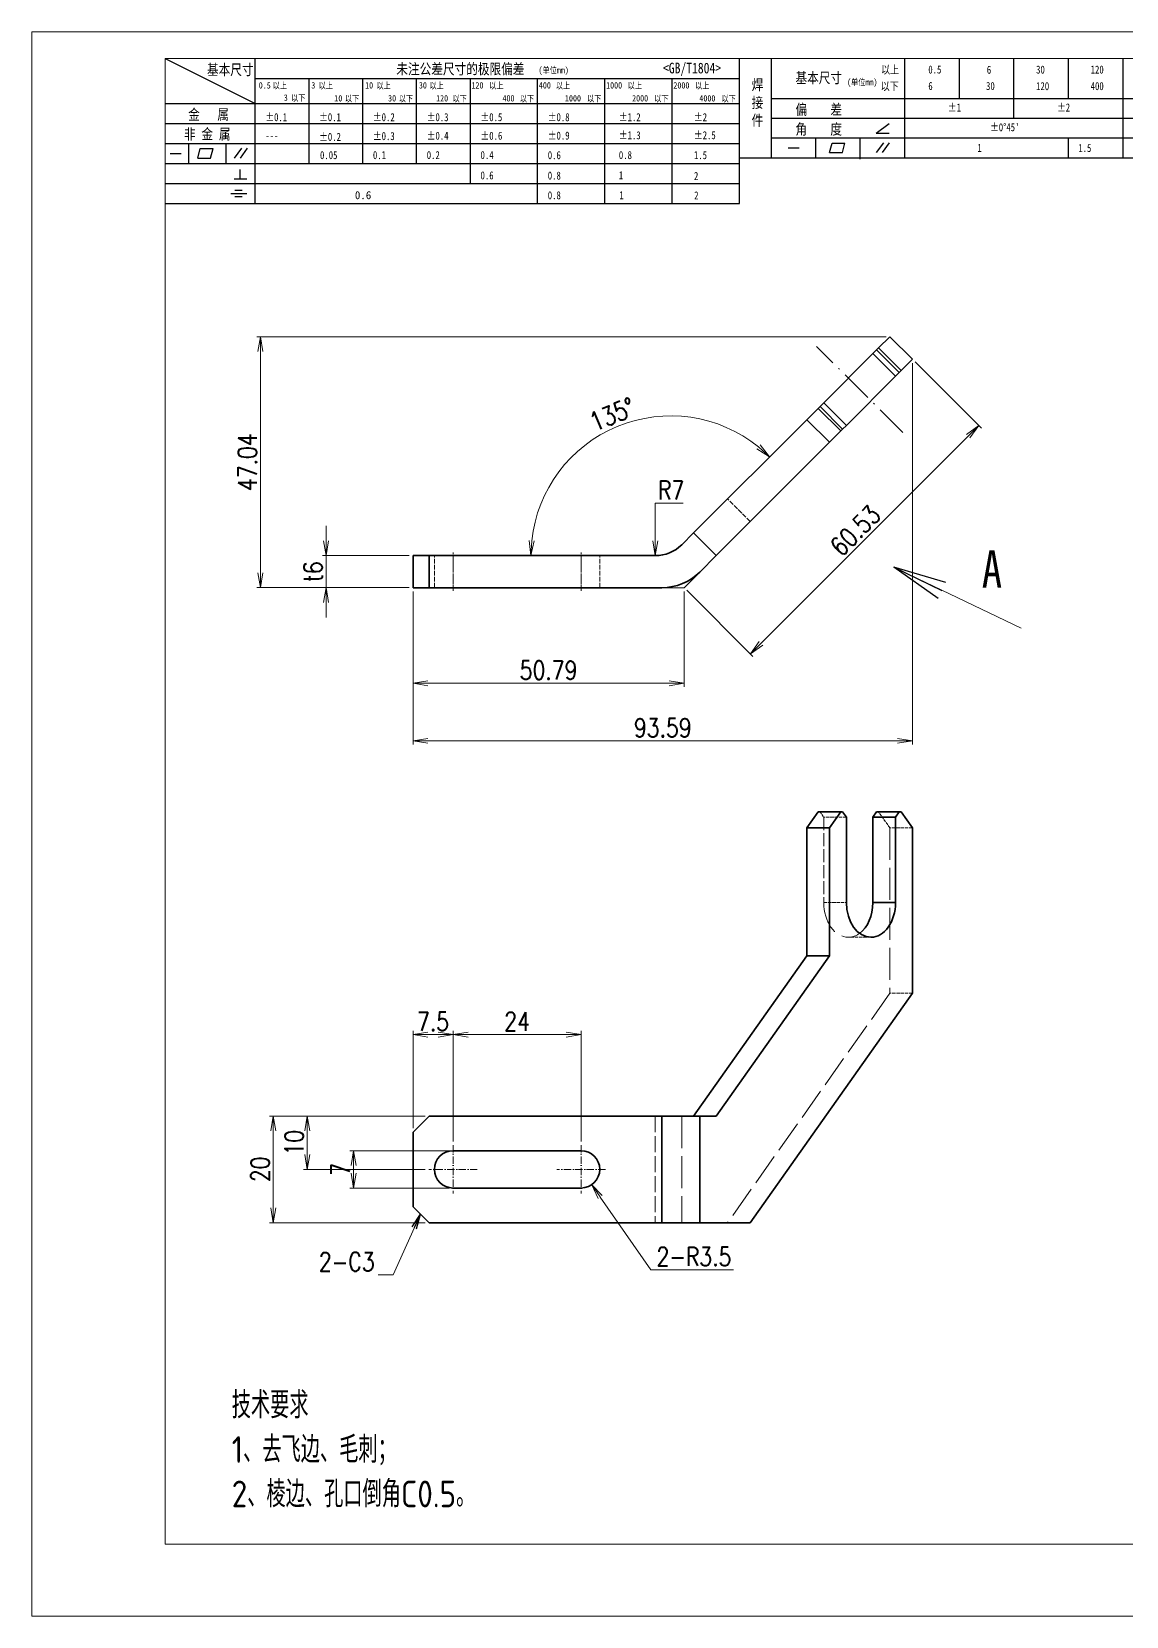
# Model space of a CAD drawing. Header units: millimetres. Extents: x -50143 to 104182, y -50696 to 54072.
# Drawn here: x -43484.2 to -43279.1, y 48679.2 to 48976.2 of the extents above; entities that cross this region are included whole.
import ezdxf
from ezdxf.enums import TextEntityAlignment as Align

# ---------------------------------------------------------------- set-up
doc = ezdxf.new("R2010")
doc.units = ezdxf.units.MM
doc.header["$LTSCALE"] = 0.5
for name, pattern in [('AM_ISO02W050x2', [3.75, 3, -0.75]), ('AM_ISO08W050x2', [9, 6, -0.75, 1.5, -0.75]), ('AM_ISO09W050', [22.5, 12, -1.5, 3, -1.5, 3, -1.5]), ('DASHDOT', [18.5, 12, -3, 0.5, -3]), ('DASHED', [15, 12, -3])]:
    doc.linetypes.add(name, pattern=pattern)
for name, color, linetype, lineweight in [('DIM', 3, 'Continuous', 13), ('中心线', 2, 'AM_ISO08W050x2', 18), ('双点划线', 6, 'AM_ISO09W050', 18), ('图框', 7, 'Continuous', 18), ('标注线', 3, 'Continuous', 18), ('粗实线', 7, 'Continuous', 35), ('虚线', 1, 'AM_ISO02W050x2', 18)]:
    doc.layers.add(name, color=color, linetype=linetype, lineweight=lineweight)
doc.layers.add('图\\M+19E79\\M+195B6\\M+18E9A', color=7, linetype='Continuous')
doc.layers.add('车型', color=7, linetype='Continuous')
doc.layers.add('打印', color=7, linetype='Continuous', lineweight=15, plot=False)
doc.layers.add('打印-禁用', color=7, linetype='Continuous', lineweight=15, plot=False)
doc.styles.add('DIM', font='romans.shx', dxfattribs={"width": 0.8, "bigfont": 'bigfont.shx'})
doc.styles.add('国标', font='simfang.ttf', dxfattribs={"width": 0.8})
doc.styles.add('机械长仿宋', font='gbenor.shx', dxfattribs={"height": 1, "bigfont": 'gbcbig.shx'})
doc.dimstyles.new('DEH 1-1', dxfattribs={"dimtxt": 3.5, "dimasz": 2.5, "dimexe": 1, "dimexo": 0.625, "dimgap": 1.2, "dimtad": 1, "dimtoh": 1, "dimdsep": 46, "dimtxsty": 'DIM', "dimblk": 'OPEN', "dimcen": 0, "dimclrd": 8, "dimclre": 8, "dimclrt": 2, "dimazin": 2, "dimtfac": 0.5, "dimtmove": 0, "dimatfit": 3, "dimldrblk": 'OPEN', "dimfxl": 0, "dimtolj": 2, "dimlwd": 18, "dimlwe": 18, "dimarcsym": 0})
doc.dimstyles.new('DEH 1-1$0', dxfattribs={"dimtxt": 3.5, "dimasz": 2.5, "dimexe": 1, "dimexo": 0.625, "dimgap": 1.2, "dimtad": 1, "dimzin": 9, "dimdsep": 46, "dimtxsty": 'DIM', "dimblk": 'OPEN', "dimcen": 0, "dimclrd": 8, "dimclre": 8, "dimclrt": 2, "dimazin": 2, "dimtfac": 0.5, "dimtmove": 0, "dimatfit": 3, "dimldrblk": 'OPEN', "dimfxl": 0, "dimtolj": 2, "dimlwd": 18, "dimlwe": 18, "dimarcsym": 0})
doc.dimstyles.new('DEH 1-1$4', dxfattribs={"dimtxt": 3.5, "dimasz": 2.5, "dimexe": 1, "dimexo": 0.625, "dimgap": 1.2, "dimtad": 1, "dimtoh": 1, "dimdsep": 46, "dimtxsty": 'DIM', "dimblk": 'OPEN', "dimcen": 0, "dimclrd": 8, "dimclre": 8, "dimclrt": 2, "dimazin": 2, "dimtfac": 0.5, "dimtofl": 0, "dimtmove": 0, "dimatfit": 3, "dimldrblk": 'OPEN', "dimfxl": 0, "dimtolj": 2, "dimlwd": 18, "dimlwe": 18, "dimarcsym": 0})
doc.dimstyles.new('DEH 1-4', dxfattribs={"dimscale": 4, "dimtxt": 3.5, "dimasz": 2.5, "dimexe": 1, "dimexo": 0.625, "dimgap": 1.2, "dimtad": 1, "dimdsep": 46, "dimtxsty": 'DIM', "dimblk": 'OPEN', "dimcen": 0, "dimclrd": 8, "dimclre": 8, "dimclrt": 2, "dimazin": 2, "dimtfac": 0.5, "dimtmove": 0, "dimatfit": 3, "dimldrblk": 'OPEN', "dimfxl": 0, "dimtolj": 2, "dimlwd": 18, "dimlwe": 18, "dimarcsym": 0})

# ---------------------------------------------------------------- blocks, each defined once
blk = doc.blocks.new('GZDEH零件A3图框V01版')
at = {"layer": '图\\M+19E79\\M+195B6\\M+18E9A', "color": 9}
for p, q in [((2882.49, -1554.46), (2899.37, -1562.92)), ((2899.37, -1581.67), (2899.37, -1554.46)), ((2990.09, -1581.67), (2990.09, -1554.46)), ((2996.09, -1573.08), (2996.09, -1554.46)), ((3021.09, -1561.98), (3021.09, -1554.46)), ((3031.31, -1561.98), (3031.31, -1554.46)), ((3041.53, -1561.98), (3041.53, -1554.46)), ((3051.75, -1561.98), (3051.75, -1554.46)), ((3061.98, -1561.98), (3061.98, -1554.46)), ((2899.37, -1558.24), (2990.09, -1558.24)), ((2909.45, -1574.17), (2909.45, -1558.24)), ((2919.53, -1574.17), (2919.53, -1558.24)), ((2929.61, -1574.17), (2929.61, -1558.24)), ((2939.69, -1577.92), (2939.69, -1558.24)), ((2952.29, -1581.67), (2952.29, -1558.24)), ((2964.89, -1581.67), (2964.89, -1558.24)), ((2977.49, -1581.67), (2977.49, -1558.24)), ((2996.09, -1561.98), (3113.09, -1561.98)), ((3021.09, -1573.08), (3021.09, -1561.98)), ((3041.53, -1565.68), (3041.53, -1561.98)), ((3061.98, -1573.08), (3061.98, -1561.98)), ((2882.49, -1562.92), (2990.09, -1562.92)), ((2882.49, -1566.67), (2990.09, -1566.67)), ((2996.09, -1565.68), (3113.09, -1565.68)), ((3015.75, -1568.51), (3018.15, -1566.66)), ((2882.49, -1570.42), (2990.09, -1570.42)), ((2886.92, -1574.12), (2886.92, -1570.42)), ((2893.91, -1574.12), (2893.91, -1570.42)), ((2996.09, -1569.38), (3113.09, -1569.38)), ((3004.42, -1573.08), (3004.42, -1569.38)), ((3006.97, -1572.12), (3007.45, -1570.33)), ((3007.45, -1570.33), (3009.86, -1570.33)), ((3009.39, -1572.12), (3009.86, -1570.33)), ((3012.75, -1573.08), (3012.75, -1569.38)), ((3015.75, -1568.51), (3018.15, -1568.51)), ((3015.81, -1572.12), (3017.15, -1570.26)), ((3016.89, -1572.12), (3018.23, -1570.26)), ((3051.75, -1573.08), (3051.75, -1569.38)), ((2883.43, -1572.27), (2885.49, -1572.27)), ((2888.59, -1573.16), (2889.07, -1571.37)), ((2888.59, -1573.16), (2891, -1573.16)), ((2889.07, -1571.37), (2891.48, -1571.37)), ((2891, -1573.16), (2891.48, -1571.37)), ((2895.52, -1573.16), (2896.85, -1571.3)), ((2896.6, -1573.16), (2897.94, -1571.3)), ((2990.09, -1573.08), (3113.09, -1573.08)), ((2999.26, -1571.23), (3001.32, -1571.23)), ((3006.97, -1572.12), (3009.39, -1572.12)), ((3012.75, -1573.33), (3012.75, -1573.08)), ((2882.49, -1574.17), (2990.09, -1574.17)), ((2895.42, -1577.05), (2897.81, -1577.05)), ((2896.58, -1577.05), (2896.58, -1575.28)), ((2882.49, -1577.92), (2990.09, -1577.92)), ((2894.79, -1579.77), (2897.77, -1579.77)), ((2895.57, -1579.17), (2896.92, -1579.17)), ((2882.49, -1581.67), (2990.09, -1581.67)), ((2895.57, -1580.37), (2896.93, -1580.37))]:
    blk.add_line(p, q, dxfattribs=at)
at = {"layer": '图框', "linetype": 'Continuous'}
for p, q in [((2882.49, -1554.46), (2882.49, -1832.96)), ((3272.49, -1554.46), (2882.49, -1554.46)), ((2882.49, -1832.96), (3272.49, -1832.96))]:
    blk.add_line(p, q, dxfattribs=at)
at = {"layer": '打印-禁用', "linetype": 'Continuous'}
for p, q in [((2857.49, -1549.46), (2857.49, -1846.46)), ((3277.49, -1549.46), (2857.49, -1549.46)), ((2857.49, -1846.46), (3277.49, -1846.46))]:
    blk.add_line(p, q, dxfattribs=at)
at = {"layer": '图\\M+19E79\\M+195B6\\M+18E9A', "color": 9, "style": '国标', "width": 0.8}
for s, height, p in [('基本尺寸', 2, (2890.33, -1557.58)), ('未注公差尺寸的极限偏差', 2, (2925.81, -1557.44)), ('<GB/T1804>', 2, (2975.78, -1557.27)), ('以上', 1.5, (3016.64, -1557.33)), ('0.5', 1.5, (3025.49, -1557.3)), ('6', 1.5, (3036.45, -1557.34)), ('30', 1.5, (3045.69, -1557.31)), ('120', 1.5, (3055.91, -1557.31)), ('30', 1.2, (2930.04, -1560.11)), ('基本尺寸', 2, (3000.6, -1559.1)), ('以下', 1.5, (3016.58, -1560.43)), ('6', 1.5, (3025.49, -1560.38)), ('30', 1.5, (3036.31, -1560.39)), ('120', 1.5, (3045.69, -1560.41)), ('400', 1.5, (3055.91, -1560.41)), ('金   属', 2, (2886.82, -1565.98)), ('±0.1', 1.5, (2901.27, -1566.23)), ('±0.1', 1.5, (2911.35, -1566.23)), ('±0.2', 1.5, (2921.43, -1566.23)), ('±0.3', 1.5, (2931.51, -1566.23)), ('±0.5', 1.5, (2941.59, -1566.23)), ('±0.8', 1.5, (2954.19, -1566.23)), ('±1.2', 1.5, (2967.51, -1566.23)), ('±2', 1.5, (2981.58, -1566.23)), ('偏    差', 2, (3000.6, -1565.04)), ('±1', 1.5, (3029.16, -1564.42)), ('±2', 1.5, (3049.61, -1564.42)), ('非 金 属', 2, (2886.02, -1569.65)), ('±0.3', 1.5, (2921.43, -1569.77)), ('±0.4', 1.5, (2931.51, -1569.71)), ('±0.6', 1.5, (2941.59, -1569.71)), ('±0.9', 1.5, (2954.19, -1569.68)), ('±1.3', 1.5, (2967.51, -1569.62)), ('±2.5', 1.5, (2981.58, -1569.61)), ('角    度', 2, (3000.6, -1568.74)), ("±0%%D45'", 1.5, (3037.06, -1568.12)), ('---', 1.5, (2901.27, -1569.65)), ('±0.2', 1.5, (2911.35, -1569.92)), ('1', 1.5, (3034.69, -1571.98)), ('1.5', 1.5, (3053.59, -1572.01)), ('0.1', 1.5, (2921.43, -1573.34)), ('0.2', 1.5, (2931.51, -1573.33)), ('0.4', 1.5, (2941.59, -1573.33)), ('0.6', 1.5, (2954.19, -1573.35)), ('0.8', 1.5, (2967.51, -1573.33)), ('1.5', 1.5, (2981.58, -1573.34)), ('0.6', 1.5, (2941.59, -1577.14)), ('0.8', 1.5, (2954.19, -1577.17)), ('1', 1.5, (2967.51, -1577.12)), ('2', 1.5, (2981.58, -1577.26)), ('0.8', 1.5, (2954.19, -1580.87)), ('1', 1.5, (2967.59, -1580.86)), ('2', 1.5, (2981.62, -1580.89))]:
    blk.add_text(s, height=height, dxfattribs=at).set_placement(p)
at = {"layer": '图\\M+19E79\\M+195B6\\M+18E9A', "color": 9, "lineweight": 15, "style": '国标', "width": 0.8}
for s, p in [('(单位mm)', (2952.44, -1557.27)), ('0.5', (2900.03, -1560.11)), ('以上', (2902.64, -1560.16)), ('3', (2909.88, -1560.11)), ('以上', (2911.25, -1560.16)), ('10', (2919.96, -1560.11)), ('以上', (2922.09, -1560.16)), ('以上', (2932.02, -1560.16)), ('120', (2939.88, -1560.11)), ('以上', (2943.21, -1560.16)), ('400', (2952.52, -1560.11)), ('以上', (2955.68, -1560.16)), ('1000', (2965.12, -1560.11)), ('以上', (2969.16, -1560.16)), ('2000', (2977.72, -1560.11)), ('以上', (2981.8, -1560.16)), ('(单位mm)', (3010.27, -1559.51)), ('3', (2904.73, -1562.41)), ('以下', (2906.1, -1562.46)), ('10', (2914.19, -1562.54)), ('以下', (2916.18, -1562.59)), ('30', (2924.27, -1562.54)), ('以下', (2926.26, -1562.59)), ('120', (2933.26, -1562.54)), ('以下', (2936.34, -1562.59)), ('400', (2945.7, -1562.54)), ('以下', (2948.94, -1562.59)), ('1000', (2957.41, -1562.54)), ('以下', (2961.54, -1562.59)), ('2000', (2969.99, -1562.54)), ('以下', (2974.14, -1562.59)), ('4000', (2982.59, -1562.54)), ('以下', (2986.74, -1562.59))]:
    blk.add_text(s, height=1.2, dxfattribs=at).set_placement(p)
at = {"layer": '图\\M+19E79\\M+195B6\\M+18E9A', "color": 9, "lineweight": 13, "style": '国标'}
blk.add_text('0.6', height=1.5, dxfattribs=at).set_placement((2918.05, -1580.85))
at = {"layer": '图\\M+19E79\\M+195B6\\M+18E9A', "color": 9, "insert": (2992.39, -1558.41), "char_height": 2, "width": 3.1877, "attachment_point": 1, "style": '国标'}
blk.add_mtext('焊\\P接\\P件', dxfattribs=at)
at = {"layer": '图\\M+19E79\\M+195B6\\M+18E9A', "color": 9, "insert": (2911.51, -1573.37), "char_height": 1.5, "attachment_point": 7, "style": '国标'}
blk.add_mtext_dynamic_manual_height_columns('0.05', width=5.1982, gutter_width=12.5, heights=[0], dxfattribs=at)
blk = doc.blocks.new('DEH A3')
at = {"layer": '图框'}
blk.add_blockref('GZDEH零件A3图框V01版', (-2857.49, 1846.46), dxfattribs=at)
blk = doc.blocks.new('_Open')
at = {"color": 0, "linetype": 'ByBlock', "lineweight": -2}
for p, q in [((-1, 0.167), (0, 0)), ((-1, -0.167), (0, 0)), ((0, 0), (-1, 0))]:
    blk.add_line(p, q, dxfattribs=at)
blk = doc.blocks.new('*D59')
at = {"layer": 'Defpoints', "color": 0, "transparency": 16777216}
for p in [(-43319.13, 48914.84), (-43412.71, 48872.04), (-43319.13, 48843.33)]:
    blk.add_point(p, dxfattribs=at)
at = {"layer": 'DIM', "color": 8, "lineweight": 18, "transparency": 16777216}
for p, q in [((-43319.13, 48914.14), (-43319.13, 48842.63)), ((-43412.71, 48871.34), (-43412.71, 48842.63)), ((-43409.91, 48843.33), (-43321.93, 48843.33))]:
    blk.add_line(p, q, dxfattribs=at)
at = {"layer": 'DIM', "color": 8, "lineweight": 18, "transparency": 16777216, "xscale": 2.8, "yscale": 2.8, "zscale": 2.8, "rotation": 180}
blk.add_blockref('_Open', (-43412.71, 48843.33), dxfattribs=at)
at = {"layer": 'DIM', "color": 8, "lineweight": 18, "transparency": 16777216, "xscale": 2.8, "yscale": 2.8, "zscale": 2.8}
blk.add_blockref('_Open', (-43319.13, 48843.33), dxfattribs=at)
at = {"layer": 'DIM', "color": 2, "transparency": 16777216, "insert": (-43365.92, 48845.78), "char_height": 3.5, "attachment_point": 5, "style": 'DIM'}
blk.add_mtext('\\A2;93.59', dxfattribs=at)
blk = doc.blocks.new('*D60')
at = {"layer": 'Defpoints', "color": 0, "transparency": 16777216}
for p in [(-43441.3, 48919.08), (-43323.37, 48919.08), (-43412.71, 48872.04)]:
    blk.add_point(p, dxfattribs=at)
at = {"layer": 'DIM', "color": 8, "lineweight": 18, "transparency": 16777216}
for p, q in [((-43324.07, 48919.08), (-43442, 48919.08)), ((-43441.3, 48874.84), (-43441.3, 48916.28)), ((-43413.41, 48872.04), (-43442, 48872.04))]:
    blk.add_line(p, q, dxfattribs=at)
at = {"layer": 'DIM', "color": 8, "lineweight": 18, "transparency": 16777216, "xscale": 2.8, "yscale": 2.8, "zscale": 2.8}
for p, rotation in [((-43441.3, 48919.08), 90), ((-43441.3, 48872.04), 270)]:
    blk.add_blockref('_Open', p, dxfattribs=dict(at, rotation=rotation))
at = {"layer": 'DIM', "color": 2, "transparency": 16777216, "insert": (-43443.75, 48895.56), "char_height": 3.5, "attachment_point": 5, "rotation": 90, "style": 'DIM'}
blk.add_mtext('\\A2;47.04', dxfattribs=at)
blk = doc.blocks.new('*D61')
at = {"layer": 'Defpoints', "color": 0, "transparency": 16777216}
for p in [(-43412.71, 48878.04), (-43428.99, 48872.04), (-43412.71, 48872.04)]:
    blk.add_point(p, dxfattribs=at)
at = {"layer": 'DIM', "color": 8, "lineweight": 18, "transparency": 16777216}
for p, q in [((-43428.99, 48880.84), (-43428.99, 48883.64)), ((-43413.41, 48878.04), (-43429.69, 48878.04)), ((-43428.99, 48878.04), (-43428.99, 48872.04)), ((-43413.41, 48872.04), (-43429.69, 48872.04)), ((-43428.99, 48869.24), (-43428.99, 48866.44))]:
    blk.add_line(p, q, dxfattribs=at)
at = {"layer": 'DIM', "color": 8, "lineweight": 18, "transparency": 16777216, "xscale": 2.8, "yscale": 2.8, "zscale": 2.8}
for p, rotation in [((-43428.99, 48878.04), 270), ((-43428.99, 48872.04), 90)]:
    blk.add_blockref('_Open', p, dxfattribs=dict(at, rotation=rotation))
at = {"layer": 'DIM', "color": 2, "transparency": 16777216, "insert": (-43431.44, 48875.04), "char_height": 3.5, "attachment_point": 5, "rotation": 90, "style": 'DIM'}
blk.add_mtext('\\A2;{\\Fromans,bigfont|c134;t}6', dxfattribs=at)
blk = doc.blocks.new('*D62')
at = {"layer": 'Defpoints', "color": 0, "transparency": 16777216}
for p in [(-43367.31, 48885.04), (-43367.31, 48878.04)]:
    blk.add_point(p, dxfattribs=at)
at = {"layer": 'DIM', "color": 8, "lineweight": 18, "transparency": 16777216}
for p, q in [((-43362.08, 48887.89), (-43367.31, 48887.89)), ((-43367.31, 48887.89), (-43367.31, 48880.84))]:
    blk.add_line(p, q, dxfattribs=at)
at = {"layer": 'DIM', "color": 8, "lineweight": 18, "transparency": 16777216, "xscale": 2.8, "yscale": 2.8, "zscale": 2.8, "rotation": 270}
blk.add_blockref('_Open', (-43367.31, 48878.04), dxfattribs=at)
at = {"layer": 'DIM', "color": 2, "transparency": 16777216, "insert": (-43364.35, 48890.34), "char_height": 3.5, "attachment_point": 5, "style": 'DIM'}
blk.add_mtext('\\A2;R7', dxfattribs=at)
blk = doc.blocks.new('*D63')
at = {"layer": 'Defpoints', "color": 0, "transparency": 16777216}
for p in [(-43412.71, 48872.04), (-43361.93, 48872.04), (-43412.71, 48854.12)]:
    blk.add_point(p, dxfattribs=at)
at = {"layer": 'DIM', "color": 8, "lineweight": 18, "transparency": 16777216}
for p, q in [((-43412.71, 48871.34), (-43412.71, 48853.42)), ((-43361.93, 48871.34), (-43361.93, 48853.42)), ((-43364.73, 48854.12), (-43409.91, 48854.12))]:
    blk.add_line(p, q, dxfattribs=at)
at = {"layer": 'DIM', "color": 8, "lineweight": 18, "transparency": 16777216, "xscale": 2.8, "yscale": 2.8, "zscale": 2.8, "rotation": 180}
blk.add_blockref('_Open', (-43412.71, 48854.12), dxfattribs=at)
at = {"layer": 'DIM', "color": 8, "lineweight": 18, "transparency": 16777216, "xscale": 2.8, "yscale": 2.8, "zscale": 2.8}
blk.add_blockref('_Open', (-43361.93, 48854.12), dxfattribs=at)
at = {"layer": 'DIM', "color": 2, "transparency": 16777216, "insert": (-43387.32, 48856.57), "char_height": 3.5, "attachment_point": 5, "style": 'DIM'}
blk.add_mtext('\\A2;50.79', dxfattribs=at)
blk = doc.blocks.new('*D64')
at = {"layer": 'Defpoints', "color": 0, "transparency": 16777216}
for p in [(-43319.13, 48914.84), (-43306.7, 48902.41), (-43361.93, 48872.04)]:
    blk.add_point(p, dxfattribs=at)
at = {"layer": 'DIM', "color": 8, "lineweight": 18, "transparency": 16777216}
for p, q in [((-43318.63, 48914.34), (-43306.21, 48901.92)), ((-43347.52, 48861.59), (-43308.68, 48900.43)), ((-43361.43, 48871.54), (-43349.01, 48859.12))]:
    blk.add_line(p, q, dxfattribs=at)
at = {"layer": 'DIM', "color": 8, "lineweight": 18, "transparency": 16777216, "xscale": 2.8, "yscale": 2.8, "zscale": 2.8}
for p, rotation in [((-43306.7, 48902.41), 44.99999948983481), ((-43349.5, 48859.61), 224.9999994898348)]:
    blk.add_blockref('_Open', p, dxfattribs=dict(at, rotation=rotation))
at = {"layer": 'DIM', "color": 2, "transparency": 16777216, "insert": (-43329.83, 48882.74), "char_height": 3.5, "attachment_point": 5, "rotation": 45, "style": 'DIM'}
blk.add_mtext('\\A2;60.53', dxfattribs=at)
blk = doc.blocks.new('*D65')
at = {"layer": 'Defpoints', "color": 0, "transparency": 16777216}
for p in [(-43364.41, 48904.24), (-43338.93, 48903.52), (-43360.14, 48882.31), (-43409.71, 48878.04), (-43367.31, 48878.04)]:
    blk.add_point(p, dxfattribs=at)
at = {"layer": 'DIM', "color": 8, "lineweight": 18, "transparency": 16777216}
blk.add_arc((-43364.41, 48878.04), 26.2, 51.1266, 173.8734, dxfattribs=at)
at = {"layer": 'DIM', "color": 8, "lineweight": 18, "transparency": 16777216, "xscale": 2.8, "yscale": 2.8, "zscale": 2.8}
for p, rotation in [((-43345.89, 48896.56), 318.0632839038422), ((-43390.61, 48878.04), 266.9367150355951)]:
    blk.add_blockref('_Open', p, dxfattribs=dict(at, rotation=rotation))
at = {"layer": 'DIM', "color": 2, "transparency": 16777216, "insert": (-43375.38, 48904.5), "char_height": 3.5, "attachment_point": 5, "rotation": 22.5, "style": 'DIM'}
blk.add_mtext('\\A2;135\\M+1818B', dxfattribs=at)
blk = doc.blocks.new('*D66')
at = {"layer": 'Defpoints', "color": 0, "transparency": 16777216}
for p in [(-43409.71, 48773.01), (-43438.9, 48753.01), (-43409.71, 48753.01)]:
    blk.add_point(p, dxfattribs=at)
at = {"layer": 'DIM', "color": 8, "lineweight": 18, "transparency": 16777216}
for p, q in [((-43410.41, 48773.01), (-43439.6, 48773.01)), ((-43438.9, 48770.21), (-43438.9, 48755.81)), ((-43410.41, 48753.01), (-43439.6, 48753.01))]:
    blk.add_line(p, q, dxfattribs=at)
at = {"layer": 'DIM', "color": 8, "lineweight": 18, "transparency": 16777216, "xscale": 2.8, "yscale": 2.8, "zscale": 2.8}
for p, rotation in [((-43438.9, 48773.01), 90), ((-43438.9, 48753.01), 270)]:
    blk.add_blockref('_Open', p, dxfattribs=dict(at, rotation=rotation))
at = {"layer": 'DIM', "color": 2, "transparency": 16777216, "insert": (-43441.35, 48763.01), "char_height": 3.5, "attachment_point": 5, "rotation": 90, "style": 'DIM'}
blk.add_mtext('\\A2;20', dxfattribs=at)
blk = doc.blocks.new('*D67')
at = {"layer": 'Defpoints', "color": 0, "transparency": 16777216}
for p in [(-43412.71, 48788.28), (-43412.71, 48770.01), (-43405.21, 48767.56)]:
    blk.add_point(p, dxfattribs=at)
at = {"layer": 'DIM', "color": 8, "lineweight": 18, "transparency": 16777216}
for p, q in [((-43412.71, 48770.71), (-43412.71, 48788.98)), ((-43408.01, 48788.28), (-43409.91, 48788.28)), ((-43405.21, 48768.26), (-43405.21, 48788.98))]:
    blk.add_line(p, q, dxfattribs=at)
at = {"layer": 'DIM', "color": 8, "lineweight": 18, "transparency": 16777216, "xscale": 2.8, "yscale": 2.8, "zscale": 2.8, "rotation": 180}
blk.add_blockref('_Open', (-43412.71, 48788.28), dxfattribs=at)
at = {"layer": 'DIM', "color": 8, "lineweight": 18, "transparency": 16777216, "xscale": 2.8, "yscale": 2.8, "zscale": 2.8}
blk.add_blockref('_Open', (-43405.21, 48788.28), dxfattribs=at)
at = {"layer": 'DIM', "color": 2, "transparency": 16777216, "insert": (-43408.96, 48790.73), "char_height": 3.5, "attachment_point": 5, "style": 'DIM'}
blk.add_mtext('\\A2;7.5', dxfattribs=at)
blk = doc.blocks.new('*D68')
at = {"layer": 'Defpoints', "color": 0, "transparency": 16777216}
for p in [(-43381.21, 48788.28), (-43405.21, 48767.56), (-43381.21, 48767.56)]:
    blk.add_point(p, dxfattribs=at)
at = {"layer": 'DIM', "color": 8, "lineweight": 18, "transparency": 16777216}
for p, q in [((-43405.21, 48768.26), (-43405.21, 48788.98)), ((-43402.41, 48788.28), (-43384.01, 48788.28)), ((-43381.21, 48768.26), (-43381.21, 48788.98))]:
    blk.add_line(p, q, dxfattribs=at)
at = {"layer": 'DIM', "color": 8, "lineweight": 18, "transparency": 16777216, "xscale": 2.8, "yscale": 2.8, "zscale": 2.8, "rotation": 180}
blk.add_blockref('_Open', (-43405.21, 48788.28), dxfattribs=at)
at = {"layer": 'DIM', "color": 8, "lineweight": 18, "transparency": 16777216, "xscale": 2.8, "yscale": 2.8, "zscale": 2.8}
blk.add_blockref('_Open', (-43381.21, 48788.28), dxfattribs=at)
at = {"layer": 'DIM', "color": 2, "transparency": 16777216, "insert": (-43393.21, 48790.73), "char_height": 3.5, "attachment_point": 5, "style": 'DIM'}
blk.add_mtext('\\A2;24', dxfattribs=at)
blk = doc.blocks.new('*D69')
at = {"layer": 'Defpoints', "color": 0, "transparency": 16777216}
for p in [(-43432.54, 48773.01), (-43409.76, 48773.01), (-43409.76, 48763.01)]:
    blk.add_point(p, dxfattribs=at)
at = {"layer": 'DIM', "color": 8, "lineweight": 18, "transparency": 16777216}
for p, q in [((-43410.46, 48773.01), (-43433.24, 48773.01)), ((-43432.54, 48765.81), (-43432.54, 48770.21)), ((-43410.46, 48763.01), (-43433.24, 48763.01))]:
    blk.add_line(p, q, dxfattribs=at)
at = {"layer": 'DIM', "color": 8, "lineweight": 18, "transparency": 16777216, "xscale": 2.8, "yscale": 2.8, "zscale": 2.8}
for p, rotation in [((-43432.54, 48773.01), 90), ((-43432.54, 48763.01), 270)]:
    blk.add_blockref('_Open', p, dxfattribs=dict(at, rotation=rotation))
at = {"layer": 'DIM', "color": 2, "transparency": 16777216, "insert": (-43434.99, 48768.01), "char_height": 3.5, "attachment_point": 5, "rotation": 90, "style": 'DIM'}
blk.add_mtext('\\A2;10', dxfattribs=at)
blk = doc.blocks.new('*D70')
at = {"layer": 'Defpoints', "color": 0, "transparency": 16777216}
for p in [(-43405.21, 48766.51), (-43423.85, 48759.51), (-43405.21, 48759.51)]:
    blk.add_point(p, dxfattribs=at)
at = {"layer": 'DIM', "color": 8, "lineweight": 18, "transparency": 16777216}
for p, q in [((-43405.91, 48766.51), (-43424.55, 48766.51)), ((-43423.85, 48763.71), (-43423.85, 48762.31)), ((-43405.91, 48759.51), (-43424.55, 48759.51))]:
    blk.add_line(p, q, dxfattribs=at)
at = {"layer": 'DIM', "color": 8, "lineweight": 18, "transparency": 16777216, "xscale": 2.8, "yscale": 2.8, "zscale": 2.8}
for p, rotation in [((-43423.85, 48766.51), 90), ((-43423.85, 48759.51), 270)]:
    blk.add_blockref('_Open', p, dxfattribs=dict(at, rotation=rotation))
at = {"layer": 'DIM', "color": 2, "transparency": 16777216, "insert": (-43426.3, 48763.01), "char_height": 3.5, "attachment_point": 5, "rotation": 90, "style": 'DIM'}
blk.add_mtext('\\A2;7', dxfattribs=at)
blk = doc.blocks.new('*D71')
at = {"layer": 'Defpoints', "color": 0, "transparency": 16777216}
for p in [(-43381.21, 48763.01), (-43379.22, 48760.14)]:
    blk.add_point(p, dxfattribs=at)
at = {"layer": 'DIM', "color": 8, "lineweight": 18, "transparency": 16777216}
for p, q in [((-43368.18, 48744.2), (-43377.63, 48757.83)), ((-43352.68, 48744.2), (-43368.18, 48744.2))]:
    blk.add_line(p, q, dxfattribs=at)
at = {"layer": 'DIM', "color": 8, "lineweight": 18, "transparency": 16777216, "xscale": 2.8, "yscale": 2.8, "zscale": 2.8, "rotation": 124.7050192335155}
blk.add_blockref('_Open', (-43379.22, 48760.14), dxfattribs=at)
at = {"layer": 'DIM', "color": 2, "transparency": 16777216, "insert": (-43360.08, 48746.65), "char_height": 3.5, "attachment_point": 5, "style": 'DIM'}
blk.add_mtext('\\A2;{\\Fromans,bigfont|c134;2-}R3.5', dxfattribs=at)

msp = doc.modelspace()

# ---------------------------------------------------------------- linework, layer by layer
at = {"layer": '中心线', "linetype": 'DASHDOT'}
msp.add_line((-43320.965, 48901.12), (-43337.088, 48917.242), dxfattribs=at)
at = {"layer": '中心线', "linetype": 'DASHDOT', "ltscale": 0.18}
for p, q in [((-43405.214, 48871.437), (-43405.214, 48878.637)), ((-43381.214, 48871.437), (-43381.214, 48878.637))]:
    msp.add_line(p, q, dxfattribs=at)
at = {"layer": '中心线', "linetype": 'DASHDOT', "ltscale": 0.227496}
for p, q in [((-43405.214, 48767.563), (-43405.214, 48758.463)), ((-43381.214, 48767.563), (-43381.214, 48758.463))]:
    msp.add_line(p, q, dxfattribs=at)
at = {"layer": '中心线', "linetype": 'DASHDOT', "ltscale": 0.227499}
for p, q in [((-43400.665, 48763.013), (-43409.765, 48763.013)), ((-43376.665, 48763.013), (-43385.765, 48763.013))]:
    msp.add_line(p, q, dxfattribs=at)
at = {"layer": '双点划线'}
for q in [(-43358.998, 48874.966), (-43366.069, 48872.037)]:
    msp.add_line((-43361.927, 48872.037), q, dxfattribs=at)
at = {"layer": '打印'}
msp.add_lwpolyline([(-43484.161, 48976.242), (-43064.161, 48976.242), (-43064.161, 48679.242), (-43484.161, 48679.242)], close=True, dxfattribs=at)
at = {"layer": '粗实线', "ltscale": 0.075}
for p, q in [((-43323.37, 48919.08), (-43325.491, 48916.959)), ((-43319.127, 48914.838), (-43321.248, 48912.716)), ((-43336.805, 48905.645), (-43338.926, 48903.524)), ((-43332.562, 48901.402), (-43334.683, 48899.281)), ((-43412.715, 48878.037), (-43409.715, 48878.037)), ((-43412.715, 48872.037), (-43409.715, 48872.037))]:
    msp.add_line(p, q, dxfattribs=at)
at = {"layer": '粗实线', "ltscale": 0.15}
for p, q in [((-43319.127, 48914.838), (-43323.37, 48919.08)), ((-43321.602, 48912.363), (-43325.844, 48916.605)), ((-43321.248, 48912.716), (-43325.491, 48916.959)), ((-43322.309, 48911.656), (-43326.552, 48915.898)), ((-43332.562, 48901.402), (-43336.805, 48905.645)), ((-43332.208, 48901.756), (-43336.451, 48905.999)), ((-43331.501, 48902.463), (-43335.744, 48906.706)), ((-43334.683, 48899.281), (-43338.926, 48903.524)), ((-43355.897, 48878.068), (-43360.139, 48882.311)), ((-43412.715, 48872.037), (-43412.715, 48878.037)), ((-43409.715, 48872.037), (-43409.715, 48878.037))]:
    msp.add_line(p, q, dxfattribs=at)
at = {"layer": '粗实线', "ltscale": 0.025}
for p, q in [((-43325.844, 48916.605), (-43326.552, 48915.898)), ((-43321.602, 48912.363), (-43322.309, 48911.656)), ((-43336.451, 48905.999), (-43335.744, 48906.706)), ((-43332.208, 48901.756), (-43331.501, 48902.463))]:
    msp.add_line(p, q, dxfattribs=at)
at = {"layer": '粗实线', "ltscale": 0.0125}
for p, q in [((-43325.491, 48916.959), (-43325.844, 48916.605)), ((-43321.602, 48912.363), (-43321.248, 48912.716)), ((-43336.451, 48905.999), (-43336.805, 48905.645)), ((-43332.208, 48901.756), (-43332.562, 48901.402))]:
    msp.add_line(p, q, dxfattribs=at)
at = {"layer": '粗实线', "ltscale": 0.325}
for p, q in [((-43326.552, 48915.898), (-43335.744, 48906.706)), ((-43322.309, 48911.656), (-43331.501, 48902.463))]:
    msp.add_line(p, q, dxfattribs=at)
at = {"layer": '粗实线'}
for p, q in [((-43338.926, 48903.524), (-43360.139, 48882.311)), ((-43334.683, 48899.281), (-43355.897, 48878.068)), ((-43409.715, 48878.037), (-43367.312, 48878.037)), ((-43409.715, 48872.037), (-43366.069, 48872.037)), ((-43338.926, 48827.013), (-43338.926, 48803.013)), ((-43334.683, 48827.013), (-43334.683, 48803.013)), ((-43319.127, 48827.013), (-43319.127, 48796.013)), ((-43338.926, 48803.013), (-43360.139, 48773.013)), ((-43334.683, 48803.013), (-43355.897, 48773.013)), ((-43349.533, 48753.013), (-43319.127, 48796.013)), ((-43409.715, 48773.013), (-43366.069, 48773.013)), ((-43358.998, 48773.013), (-43358.998, 48753.013)), ((-43381.215, 48766.513), (-43405.215, 48766.513)), ((-43405.215, 48759.513), (-43381.215, 48759.513)), ((-43366.069, 48753.013), (-43409.715, 48753.013))]:
    msp.add_line(p, q, dxfattribs=at)
at = {"layer": '粗实线', "ltscale": 0.078599}
msp.add_line((-43360.139, 48882.311), (-43362.362, 48880.087), dxfattribs=at)
at = {"layer": '粗实线', "ltscale": 0.109665}
msp.add_line((-43358.998, 48874.966), (-43355.897, 48878.068), dxfattribs=at)
at = {"layer": '粗实线', "ltscale": 0.091856}
for p, q in [((-43336.805, 48830.013), (-43338.926, 48827.013)), ((-43332.562, 48830.013), (-43334.683, 48827.013)), ((-43319.127, 48827.013), (-43321.248, 48830.013))]:
    msp.add_line(p, q, dxfattribs=at)
at = {"layer": '粗实线', "ltscale": 0.106066}
for p, q in [((-43332.562, 48830.013), (-43336.805, 48830.013)), ((-43321.602, 48830.013), (-43325.844, 48830.013)), ((-43334.683, 48827.013), (-43338.926, 48827.013)), ((-43322.309, 48829.013), (-43326.552, 48829.013)), ((-43326.552, 48813.013), (-43322.309, 48813.013)), ((-43334.683, 48803.013), (-43338.926, 48803.013)), ((-43412.715, 48770.013), (-43409.715, 48773.013)), ((-43412.715, 48756.013), (-43409.715, 48753.013))]:
    msp.add_line(p, q, dxfattribs=at)
at = {"layer": '粗实线', "ltscale": 0.008839}
for p, q in [((-43332.208, 48830.013), (-43332.562, 48830.013)), ((-43321.602, 48830.013), (-43321.248, 48830.013))]:
    msp.add_line(p, q, dxfattribs=at)
at = {"layer": '粗实线', "ltscale": 0.030619}
for p, q in [((-43332.208, 48830.013), (-43331.501, 48829.013)), ((-43325.844, 48830.013), (-43326.552, 48829.013)), ((-43321.602, 48830.013), (-43322.309, 48829.013))]:
    msp.add_line(p, q, dxfattribs=at)
at = {"layer": '粗实线', "ltscale": 0.4}
for p, q in [((-43331.501, 48829.013), (-43331.501, 48813.013)), ((-43326.552, 48813.013), (-43326.552, 48829.013)), ((-43322.309, 48829.013), (-43322.309, 48813.013))]:
    msp.add_line(p, q, dxfattribs=at)
at = {"layer": '粗实线', "ltscale": 0.176777}
for p, q in [((-43366.069, 48773.013), (-43358.998, 48773.013)), ((-43366.069, 48753.013), (-43358.998, 48753.013))]:
    msp.add_line(p, q, dxfattribs=at)
at = {"layer": '粗实线', "ltscale": 0.5}
msp.add_line((-43366.069, 48773.013), (-43366.069, 48753.013), dxfattribs=at)
at = {"layer": '粗实线', "ltscale": 0.077545}
msp.add_line((-43358.998, 48773.013), (-43355.897, 48773.013), dxfattribs=at)
at = {"layer": '粗实线', "ltscale": 0.35}
msp.add_line((-43412.715, 48770.013), (-43412.715, 48756.013), dxfattribs=at)
at = {"layer": '粗实线', "ltscale": 0.236644}
msp.add_line((-43358.998, 48753.013), (-43349.533, 48753.013), dxfattribs=at)
at = {"layer": '粗实线'}
for centre, radius, start, end in [((-43367.312, 48885.037), 7, 270, 315), ((-43366.069, 48882.037), 10, 270, 315), ((-43405.215, 48763.013), 3.5, 90, 270), ((-43381.215, 48763.013), 3.5, 270, 90)]:
    msp.add_arc(centre, radius, start, end, dxfattribs=at)
for centre, start_param, end_param in [((-43326.905, 48813.013), 1.5707963, 3.1415926), ((-43331.148, 48813.013), 3.6213212, 4.712389), ((-43326.905, 48813.013), 3.1415926, 4.712389)]:
    msp.add_ellipse(centre, major_axis=(0, 6.5), ratio=0.7071068, start_param=start_param, end_param=end_param, dxfattribs=at)
at = {"layer": '虚线', "linetype": 'DASHED', "ltscale": 0.15}
for p, q in [((-43349.533, 48884.432), (-43353.775, 48888.675)), ((-43409.715, 48872.037), (-43409.715, 48878.037)), ((-43408.715, 48872.037), (-43408.715, 48878.037)), ((-43405.215, 48878.037), (-43405.215, 48872.037)), ((-43405.215, 48878.037), (-43405.215, 48872.037)), ((-43381.215, 48878.037), (-43381.215, 48872.037)), ((-43381.215, 48878.037), (-43381.215, 48872.037)), ((-43377.715, 48872.037), (-43377.715, 48878.037))]:
    msp.add_line(p, q, dxfattribs=at)
at = {"layer": '虚线', "linetype": 'DASHED', "ltscale": 0.030619}
msp.add_line((-43336.451, 48830.013), (-43335.744, 48829.013), dxfattribs=at)
at = {"layer": '虚线', "linetype": 'DASHED', "ltscale": 0.091856}
msp.add_line((-43323.37, 48827.013), (-43325.491, 48830.013), dxfattribs=at)
at = {"layer": '虚线', "linetype": 'DASHED', "ltscale": 0.106066}
for p, q in [((-43331.501, 48829.013), (-43335.744, 48829.013)), ((-43319.127, 48827.013), (-43323.37, 48827.013)), ((-43335.744, 48813.013), (-43331.501, 48813.013)), ((-43326.905, 48806.513), (-43331.148, 48806.513)), ((-43319.127, 48796.013), (-43323.37, 48796.013))]:
    msp.add_line(p, q, dxfattribs=at)
at = {"layer": '虚线', "linetype": 'DASHED', "ltscale": 0.4}
msp.add_line((-43335.744, 48829.013), (-43335.744, 48813.013), dxfattribs=at)
at = {"layer": '虚线', "linetype": 'DASHED'}
for p, q in [((-43323.37, 48827.013), (-43323.37, 48796.013)), ((-43323.37, 48796.013), (-43353.775, 48753.013)), ((-43362.362, 48773.013), (-43362.362, 48753.013))]:
    msp.add_line(p, q, dxfattribs=at)
at = {"layer": '虚线', "linetype": 'DASHED', "ltscale": 0.5}
msp.add_line((-43367.312, 48773.013), (-43367.312, 48753.013), dxfattribs=at)
at = {"layer": '虚线', "linetype": 'DASHED'}
for start_param, end_param in [(1.5707963, 3.1415926), (3.1415926, 3.6213212)]:
    msp.add_ellipse((-43331.148, 48813.013), major_axis=(0, 6.5), ratio=0.7071068, start_param=start_param, end_param=end_param, dxfattribs=at)

# ---------------------------------------------------------------- block references
at = {"layer": '图框'}
msp.add_blockref('DEH A3', (-43484.161, 48679.242), dxfattribs=at)

# ---------------------------------------------------------------- texts
at = {"layer": 'DIM', "color": 2, "insert": (-43419.913, 48743.948), "char_height": 3.5, "attachment_point": 9, "style": 'DIM'}
msp.add_mtext('\\A2;{\\Fromans,bigfont|c134;2-}C3', dxfattribs=at)
at = {"layer": '标注线', "color": 2, "insert": (-43446.683, 48699.625), "char_height": 5, "width": 114.82461, "attachment_point": 7, "style": '机械长仿宋'}
msp.add_mtext('\\A2;技术要求\\P1、去飞边、毛刺；\\P2、棱边、孔口倒角C0.5。', dxfattribs=at)
at = {"layer": '车型', "color": 3, "style": '国标', "width": 0.8}
msp.add_text('A', height=7, dxfattribs=at).set_placement((-43304.238, 48872.041), align=Align.CENTER)

# ---------------------------------------------------------------- dimensions: what is measured, and where the dimension line sits
at = {"layer": 'DIM'}
for base, p1, p2, picture, middle in [((-43441.304, 48919.08), (-43412.715, 48872.037), (-43323.37, 48919.08), '*D60', (-43443.754, 48895.559)), ((-43438.904, 48753.013), (-43409.715, 48773.013), (-43409.715, 48753.013), '*D66', (-43441.353, 48763.013)), ((-43432.539, 48773.013), (-43409.765, 48763.013), (-43409.765, 48773.013), '*D69', (-43434.988, 48768.013)), ((-43423.849, 48759.513), (-43405.214, 48766.513), (-43405.214, 48759.513), '*D70', (-43426.298, 48763.013))]:
    dim = msp.add_linear_dim(base=base, p1=p1, p2=p2, angle=90, dimstyle='DEH 1-1$0', override={"dimasz": 2.8, "dimexe": 0.69965, "dimexo": 0.69965, "dimgap": 0.69965}, dxfattribs=at)
    dim.commit()
    dim.dimension.update_dxf_attribs({"geometry": picture, "text_midpoint": middle})
for base, p1, p2, picture, middle in [((-43319.127, 48843.333), (-43412.715, 48872.037), (-43319.127, 48914.838), '*D59', (-43365.921, 48845.783)), ((-43412.715, 48854.116), (-43361.927, 48872.037), (-43412.715, 48872.037), '*D63', (-43387.321, 48856.565)), ((-43412.715, 48788.284), (-43405.214, 48767.563), (-43412.715, 48770.013), '*D67', (-43408.965, 48790.734)), ((-43381.214, 48788.284), (-43405.214, 48767.563), (-43381.214, 48767.563), '*D68', (-43393.214, 48790.734))]:
    dim = msp.add_linear_dim(base=base, p1=p1, p2=p2, dimstyle='DEH 1-1$0', override={"dimasz": 2.8, "dimexe": 0.69965, "dimexo": 0.69965, "dimgap": 0.69965}, dxfattribs=at)
    dim.commit()
    dim.dimension.update_dxf_attribs({"geometry": picture, "text_midpoint": middle})
dim = msp.add_aligned_dim(p1=(-43361.927, 48872.037), p2=(-43319.127, 48914.838), distance=-17.571, dimstyle='DEH 1-1$0', override={"dimasz": 2.8, "dimexe": 0.69965, "dimexo": 0.69965, "dimgap": 0.69965}, dxfattribs=at)
dim.commit()
dim.dimension.update_dxf_attribs({"geometry": '*D64', "text_midpoint": (-43329.835, 48882.745)})
dim = msp.add_angular_dim_2l(base=(-43364.413, 48904.235), line1=((-43409.715, 48878.037), (-43367.312, 48878.037)), line2=((-43338.926, 48903.524), (-43360.139, 48882.311)), dimstyle='DEH 1-1', override={"dimasz": 2.8, "dimexe": 0.69965, "dimexo": 0.69965, "dimgap": 0.69965}, dxfattribs=at)
dim.commit()
dim.dimension.update_dxf_attribs({"geometry": '*D65', "text_midpoint": (-43375.376, 48904.504)})
dim = msp.add_radius_dim(center=(-43367.312, 48885.037), mpoint=(-43367.312, 48878.037), dimstyle='DEH 1-1$4', override={"dimasz": 2.8, "dimexe": 0.69965, "dimexo": 0.69965, "dimgap": 0.69965, "dimtmove": 1}, dxfattribs=at)
dim.commit()
dim.dimension.update_dxf_attribs({"geometry": '*D62', "text_midpoint": (-43367.312, 48887.892), "dimtype": 164})
dim = msp.add_linear_dim(base=(-43428.986, 48872.037), p1=(-43412.715, 48878.037), p2=(-43412.715, 48872.037), angle=90, text='{\\Fromans,bigfont|c134;t}<>', dimstyle='DEH 1-1$0', override={"dimasz": 2.8, "dimexe": 0.69965, "dimexo": 0.69965, "dimgap": 0.69965}, dxfattribs=at)
dim.commit()
dim.dimension.update_dxf_attribs({"geometry": '*D61', "text_midpoint": (-43431.436, 48875.037)})
dim = msp.add_radius_dim(center=(-43381.215, 48763.013), mpoint=(-43379.222, 48760.136), text='{\\Fromans,bigfont|c134;2-}<>', dimstyle='DEH 1-1$4', override={"dimasz": 2.8, "dimexe": 0.69965, "dimexo": 0.69965, "dimgap": 0.69965}, dxfattribs=at)
dim.commit()
dim.dimension.update_dxf_attribs({"geometry": '*D71', "text_midpoint": (-43360.083, 48744.196), "dimtype": 164})

# ---------------------------------------------------------------- leaders
for points, dimstyle, override in [([(-43322.634, 48875.853), (-43298.787, 48864.416)], 'DEH 1-4', {"dimgap": 1.2, "dimtad": 1}), ([(-43411.332, 48754.631), (-43416.413, 48743.249), (-43419.213, 48743.249)], 'DEH 1-1', {"dimasz": 2.8, "dimexe": 0.69965, "dimexo": 0.69965, "dimgap": 0.69965})]:
    msp.add_leader(points, dimstyle=dimstyle, override=override, dxfattribs=at)

doc.saveas('drawing.dxf')
